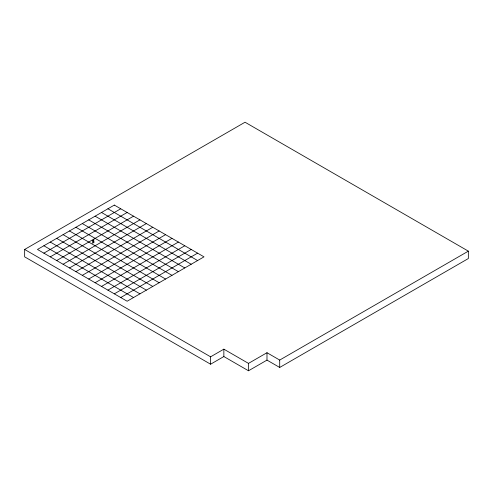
<?xml version="1.0" encoding="UTF-8"?>
<svg xmlns="http://www.w3.org/2000/svg" width="493" height="493" viewBox="0 0 493 493"><rect width="100%" height="100%" fill="white"/><g stroke="black" fill="none" stroke-linecap="round" stroke-linejoin="round"><path stroke-width="0.74" d="M24.65 249.458L245.033 122.221L468.35 251.147L468.35 258.542L279.704 367.451L266.984 360.112L248.497 370.779L223.853 356.55L210.597 364.204L24.65 256.847L24.65 249.458L210.597 356.815L223.853 349.161L248.497 363.39L266.984 352.717L279.704 360.063L468.35 251.147M43.865 253.155L120.736 208.779M50.274 256.853L127.139 212.477M56.677 260.55L133.548 216.174M92.826 243.468L92.826 240.51L94.108 239.771M63.086 264.254L139.95 219.872M69.488 267.952L146.359 223.569M75.897 271.649L152.762 227.267M82.3 275.347L159.165 230.964M88.703 279.044L165.574 234.668M95.112 282.742L171.977 238.365M101.515 286.439L178.386 242.063M107.924 290.137L184.789 245.76M114.327 293.84L191.198 249.458M120.736 297.538L197.601 253.155M107.924 208.779L197.601 260.55M101.515 212.477L191.198 264.254M95.112 216.174L184.789 267.952M88.703 219.872L178.386 271.649M82.3 223.569L171.977 275.347M75.897 227.267L165.574 279.044M92.826 240.51L94.108 241.25L92.826 241.989L94.108 242.729M69.488 230.964L159.165 282.742M63.086 234.668L152.762 286.439M56.677 238.365L146.359 290.137M50.274 242.063L139.95 293.84M43.865 245.76L133.548 297.538M279.704 360.063L279.704 367.451M266.984 352.717L266.984 360.112M248.497 363.39L248.497 370.779M223.853 349.161L223.853 356.55M210.597 356.815L210.597 364.204M114.327 205.082L37.462 249.458L127.139 301.235L204.01 256.853L114.327 205.082"/></g></svg>
